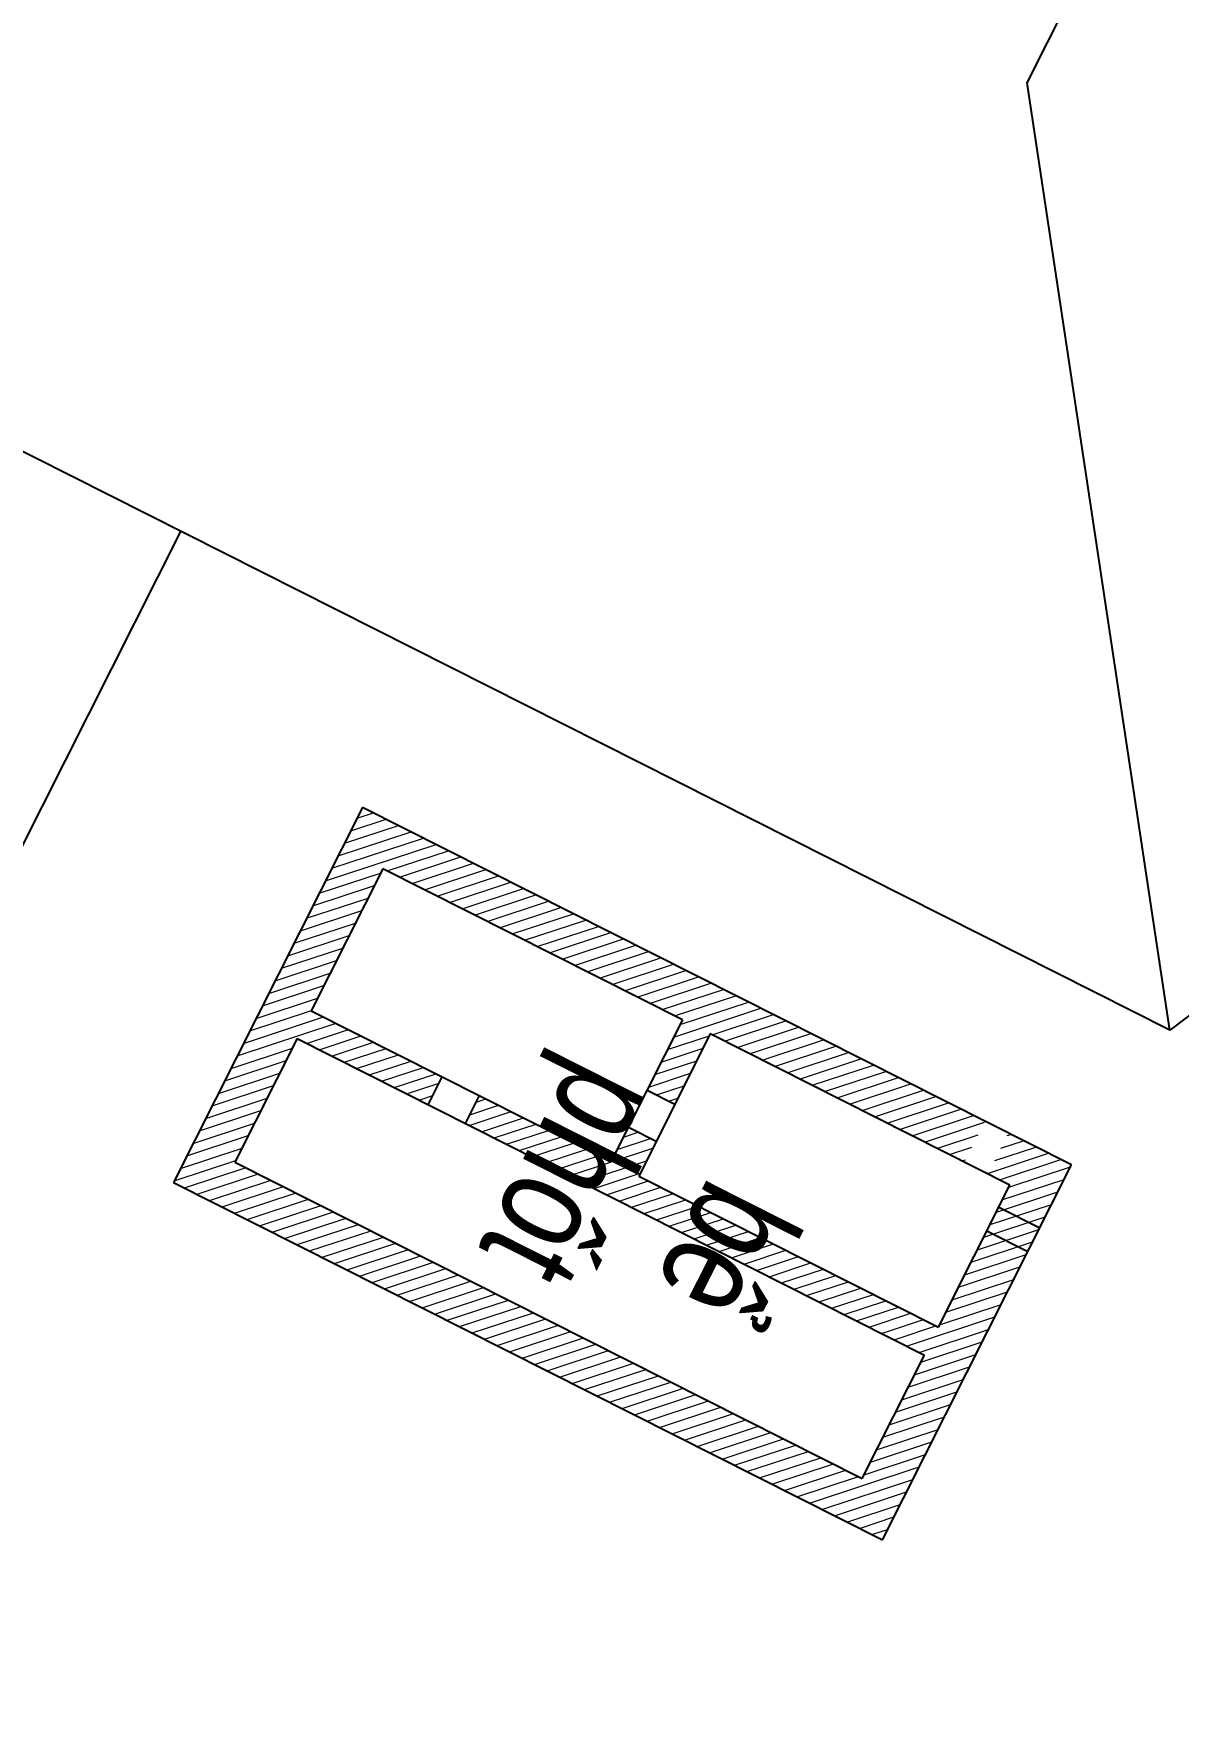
# Model space of a CAD drawing. Header units: metres. Extents: x 0 to 547597, y 0 to 1844684.
# Drawn here: x 543413.3 to 543418.8, y 1844575.48 to 1844583.63 of the extents above; entities that cross this region are included whole.
import ezdxf

# ---------------------------------------------------------------- set-up
doc = ezdxf.new("R2010")
doc.units = ezdxf.units.M
doc.linetypes.add('CONTINOUS', pattern=[0])
doc.linetypes.add('HIDDEN', pattern=[0.375, 0.25, -0.125])
for name, color, linetype in [('$DAM', 2, 'Continuous'), ('1NET-DUT', 2, 'HIDDEN'), ('5_Thep', 4, 'Continuous'), ('Hangrao', 6, 'FENCELINE2'), ('NET LIEN 2', 5, 'Continuous')]:
    doc.layers.add(name, color=color, linetype=linetype)
doc.layers.add('HATCH', color=8, linetype='Continuous', lineweight=5)
doc.styles.add('VNA', font='hoatbif.shx', dxfattribs={"width": 0.8})
doc.linetypes.add('FENCELINE2', pattern='A,0.25,-0.1,[132,ltypeshp.shx,S=0.1,R=0,X=-0.1,Y=0],-0.1,1', length=1.45)

# ---------------------------------------------------------------- blocks, each defined once
blk = doc.blocks.new('mb moiTQK')
at = {"layer": 'HATCH'}
h = blk.add_hatch(dxfattribs=at)
h.set_pattern_fill('ANSI31', color=256, scale=0.015, angle=90, style=0)
h.set_pattern_definition([(135, (-74.49564071690884, -117.9508084512022), (-0.03367596045400933, -0.03367596045400932), [])])
h.paths.add_polyline_path([(-76.70853566277992, -114.1308084500893), (-76.70853566277992, -114.4698012370323), (-76.48853566280786, -114.4698012370323), (-76.48853566280786, -114.3508084500614), (-75.72353566151332, -114.3508084500614), (-75.72353566151332, -115.9658084510998), (-75.91041827613708, -115.9658084510998), (-75.91041827613708, -116.1158084511231), (-75.72353566104766, -116.1158084511231), (-75.72353566104766, -116.8245226317491), (-75.5735356611408, -116.8245226317491), (-75.57353566160646, -114.3508084500614), (-74.90853566273336, -114.3508084500614), (-74.90853566273336, -117.7308084512302), (-75.57353566090796, -117.7308084512302), (-75.5735356611408, -117.0245226317025), (-75.72353566104766, -117.0245226318189), (-75.72353566104766, -117.7308084512302), (-76.48853566280786, -117.7308084512302), (-76.48853566280786, -116.1158084511231), (-76.11041827609051, -116.1158084511231), (-76.11041827609051, -115.9658084510998), (-76.48853566280786, -115.9658084510998), (-76.48853566280786, -114.5968824447305), (-76.70853566277992, -114.5968824447305), (-76.70853566277992, -117.9508084512022), (-74.6885356627613, -117.9508084512022), (-74.6885356627613, -114.1308084500893)])
h.paths.add_polyline_path([(-74.49717938799631, -116.808593194041), (-74.72978727605414, -116.8100660921014), (-74.72824860473384, -117.0530612206026), (-74.49564071690884, -117.0515883225422)], flags=9)
at = {"layer": '$DAM'}
for p, q in [((-76.36954287595336, -114.3508084500614), (-76.36954287595336, -114.1308084500893)), ((-76.24246166802232, -114.3508084500614), (-76.24246166802232, -114.1308084500893))]:
    blk.add_line(p, q, dxfattribs=at)
blk.add_line((-72.50002349346335, -119.3294816428096), (-77.50006929031963, -119.3294648471055))
at = {"color": 1, "linetype": 'CONTINOUS'}
blk.add_lwpolyline([(-77.50002349346333, -114.0000000176369), (-81.25929025482775, -116.6643755332333), (-87.5951361073313, -116.6643755331169)], dxfattribs=at)
at = {"layer": '1NET-DUT', "color": 3}
for p, q in [((-76.11041827609051, -116.1158084511231), (-76.11041827609051, -115.9658084510998)), ((-75.91041827613708, -116.1158084511231), (-75.91041827613708, -115.9658084510998)), ((-75.5735356611408, -116.8245226317491), (-75.72353566104766, -116.8245226317491)), ((-75.57353566090796, -117.0245226317025), (-75.72353566104766, -117.0245226318189))]:
    blk.add_line(p, q, dxfattribs=at)
at = {"layer": 'Hangrao'}
for p, q in [((-106.0000103734566, -100.0000000001164), (-77.50002349346333, -114.0000000176369)), ((-77.50002349346333, -114.0000000176369), (-77.5000234932305, -130.0000000175204))]:
    blk.add_line(p, q, dxfattribs=at)
at = {"layer": 'NET LIEN 2', "ltscale": 0.5}
for p, q in [((-74.6885356627613, -114.1308084500893), (-76.70853566277992, -114.1308084500893)), ((-76.70853566277992, -114.1308084500893), (-76.70853566277992, -117.9508084512022)), ((-74.6885356627613, -117.9508084512022), (-74.6885356627613, -114.1308084500893)), ((-75.72353566151332, -114.3508084500614), (-76.48853566280786, -114.3508084500614)), ((-76.48853566280786, -114.3508084500614), (-76.48853566280786, -115.9658084510998)), ((-75.72353566151332, -115.9658084510998), (-75.72353566151332, -114.3508084484316)), ((-75.57353566090796, -117.7308084512302), (-75.57353566160646, -114.3508084484316)), ((-74.90853566273336, -114.3508084500614), (-75.57353566160646, -114.3508084500614)), ((-74.90853566273336, -117.7308084512302), (-74.90853566273336, -114.3508084500614)), ((-76.48853566280786, -115.9658084510998), (-75.72353566151332, -115.9658084510998)), ((-76.48853566280786, -116.1158084511231), (-75.72353566104766, -116.1158084511231)), ((-76.48853566280786, -116.1158084511231), (-76.48853566280786, -117.7308084512302)), ((-75.72353566104766, -117.7308084512302), (-75.72353566104766, -116.1158084479799)), ((-76.48853566280786, -117.7308084512302), (-75.72353566104766, -117.7308084512302)), ((-75.57353566090796, -117.7308084512302), (-74.90853566273336, -117.7308084512302)), ((-76.70853566277992, -117.9508084512022), (-74.6885356627613, -117.9508084512022))]:
    blk.add_line(p, q, dxfattribs=at)
at = {"color": 3, "linetype": 'Continuous', "insert": (-75.58717903580737, -115.9084097692217), "char_height": 0.5, "width": 0.3079324047517148, "attachment_point": 5, "rotation": 359.9996150755839, "style": 'VNA'}
blk.add_mtext('bÓ phèt', dxfattribs=at)
blk = doc.blocks.new('ACAD-DinhViTuyenDz220kV')
blk.add_circle((543470.1879325404, 1844560.069577824), 117.5514489013003)
at = {"layer": '5_Thep', "rotation": 243.2403583287449}
blk.add_blockref('mb moiTQK', (543485.661, 1844458.313), dxfattribs=at)

msp = doc.modelspace()

# ---------------------------------------------------------------- block references
msp.add_blockref('ACAD-DinhViTuyenDz220kV', (0, 0))

doc.saveas('drawing.dxf')
